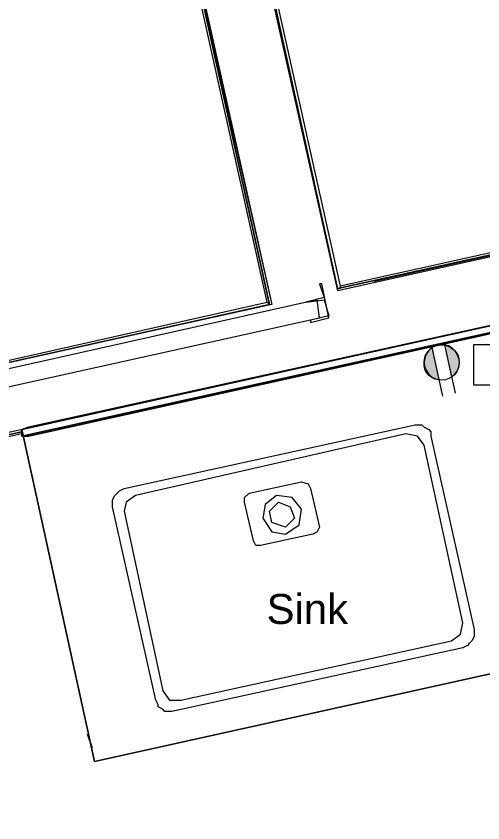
# Model space of a CAD drawing. Header units: inches. Extents: x 0.9 to 36.3, y 0.7 to 23.3.
# Drawn here: x 25.247 to 25.589, y 13.101 to 13.692 of the extents above; entities that cross this region are included whole.
import ezdxf

# ---------------------------------------------------------------- set-up
doc = ezdxf.new("R2010")
doc.units = ezdxf.units.IN
doc.layers.add('Blocks', color=7, linetype='Continuous', lineweight=5, true_color=0x9a9c7f)
doc.layers.add('PDF_Geometry', color=7, linetype='Continuous', lineweight=9, true_color=0x777777)
doc.layers.add('Numbering receptecles', color=170, linetype='Continuous', lineweight=0)
doc.layers.add('Receptacles', color=170, linetype='Continuous', lineweight=0)
doc.styles.get("Standard").update_dxf_attribs({"font": 'arial.ttf'})

msp = doc.modelspace()

# ---------------------------------------------------------------- hatches: boundary and pattern name
at = {"layer": 'Receptacles', "linetype": 'ByBlock', "transparency": 33554559}
for points in [[(25.5498, 13.42855), (25.556, 13.42582), (25.55671, 13.42598), (25.55159, 13.44911), (25.54684, 13.44358), (25.54573, 13.43848), (25.54664, 13.43271)], [(25.56582, 13.4489), (25.56049, 13.45108), (25.56561, 13.42795), (25.56632, 13.4281), (25.57043, 13.43312), (25.57162, 13.43786), (25.56969, 13.4449)]]:
    msp.add_hatch(color=256, dxfattribs=at).paths.add_polyline_path(points)

# ---------------------------------------------------------------- linework, layer by layer
at = {"layer": 'Blocks', "linetype": 'ByBlock'}
for points in [[(25.57396, 13.22946), (25.36063, 13.1828), (25.35897, 13.1828), (25.35563, 13.1828), (25.35397, 13.18446), (25.35064, 13.18613), (25.35064, 13.1878), (25.34897, 13.19113), (25.3173, 13.33279), (25.3173, 13.33612), (25.3173, 13.33779), (25.31897, 13.34112), (25.32064, 13.34279), (25.3223, 13.34446), (25.32564, 13.34612), (25.53896, 13.39279), (25.54063, 13.39279), (25.54396, 13.39279), (25.54563, 13.39112), (25.54896, 13.38946), (25.55063, 13.38779), (25.55063, 13.38446), (25.58229, 13.24279), (25.58229, 13.23946), (25.58229, 13.23779), (25.58063, 13.23446), (25.57896, 13.23279), (25.57729, 13.23113)], [(25.54563, 13.37779), (25.54063, 13.38446), (25.53229, 13.38612), (25.33397, 13.34112), (25.3273, 13.33612), (25.32564, 13.32946), (25.35397, 13.1978), (25.35897, 13.19113), (25.3673, 13.19113), (25.56563, 13.23446), (25.57229, 13.23946), (25.57396, 13.24779)], [(25.45563, 13.35112), (25.46063, 13.34946), (25.4623, 13.34612), (25.46896, 13.31779), (25.4673, 13.31446), (25.46396, 13.31279), (25.42563, 13.30446), (25.4223, 13.30446), (25.42063, 13.30779), (25.41397, 13.33612), (25.41397, 13.33946), (25.4173, 13.34279)], [(25.45563, 13.33112), (25.44896, 13.33946), (25.4373, 13.34112), (25.42897, 13.33446), (25.4273, 13.32446), (25.43397, 13.31446), (25.44396, 13.31279), (25.45396, 13.31946)], [(25.43896, 13.33612), (25.4473, 13.33279), (25.45063, 13.32446), (25.44396, 13.31779), (25.43397, 13.32112), (25.4323, 13.32946)]]:
    msp.add_lwpolyline(points, close=True, dxfattribs=at)
msp.add_lwpolyline([(25.4273, 13.32446), (25.43397, 13.31446), (25.44396, 13.31279), (25.45396, 13.31946), (25.45563, 13.33112)], dxfattribs=at)
at = {"layer": 'Numbering receptecles', "linetype": 'ByBlock', "ltscale": 0.001}
msp.add_lwpolyline([(25.58196, 13.45166), (25.61696, 13.45166), (25.61696, 13.42179), (25.58196, 13.42179)], close=True, dxfattribs=at)
at = {"layer": 'PDF_Geometry', "linetype": 'ByBlock'}
for points in [[(25.17398, 13.40612), (25.18231, 13.37446), (25.46896, 13.43779), (25.86061, 13.52445), (26.05894, 12.63782), (26.01727, 12.62949), (26.02894, 12.58115), (26.06894, 12.58949), (26.17893, 12.09617), (26.22727, 12.10617), (26.11727, 12.60115), (26.51392, 12.68948), (26.73225, 11.70452), (26.78558, 11.71619), (26.56059, 12.72448), (26.40226, 13.43445), (26.76391, 13.51445), (26.74891, 13.58445), (26.38726, 13.50278), (26.20393, 14.33442)], [(26.38226, 13.25446), (26.49892, 12.73615), (26.1056, 12.64949), (25.89895, 13.58445), (25.85061, 13.57278), (25.4823, 13.49112), (25.3373, 14.14109), (25.70395, 14.22275), (25.68395, 14.31275), (25.26397, 14.21942), (25.28397, 14.12943), (25.28897, 14.13109), (25.43397, 13.48112), (25.17064, 13.42279), (25.17231, 13.41779)], [(25.41897, 14.15942), (25.70395, 14.22275), (25.70395, 14.22109), (25.3373, 14.14109), (25.4823, 13.49112)], [(25.89728, 13.58611), (25.48396, 13.49445), (25.48396, 13.49278), (25.4823, 13.49278), (25.33897, 14.14109), (25.70395, 14.22109), (25.34064, 14.13942), (25.48396, 13.49445), (25.48396, 13.49278), (25.4823, 13.49278), (25.33897, 14.14276)], [(25.41897, 13.47778), (25.17064, 13.42279), (25.17064, 13.42445), (25.43063, 13.48278), (25.4323, 13.48112), (25.43063, 13.48278), (25.36563, 13.77611)], [(25.36063, 13.77444), (25.3673, 13.77611), (25.43397, 13.48112)], [(25.4823, 13.49278), (25.89895, 13.58445), (25.4823, 13.49278)], [(25.89895, 13.58445), (25.50896, 13.49778)], [(25.88395, 13.42112), (25.86061, 13.52445), (25.86061, 13.51945), (25.86061, 13.52445), (25.86061, 13.51945), (25.86061, 13.52445), (25.88228, 13.42112), (25.86061, 13.52445), (25.25064, 13.38946), (25.30397, 13.14613), (25.25064, 13.38946), (25.25564, 13.39112), (25.85395, 13.52278), (25.46896, 13.43779)], [(25.17398, 13.40612), (24.97898, 13.36279), (25.46896, 13.47112), (25.4673, 13.48445), (24.97565, 13.37446), (24.97898, 13.36279), (24.97565, 13.37446), (25.17231, 13.41779)], [(25.17064, 13.42279), (25.4323, 13.48112), (25.17064, 13.42279)], [(25.25064, 13.38612), (25.18231, 13.37112), (25.18231, 13.37279), (25.25064, 13.38779), (25.18231, 13.37279), (25.18231, 13.37446), (25.23564, 13.38612)], [(25.25064, 13.38946), (25.25064, 13.38446), (25.25064, 13.38946)], [(25.25564, 13.38446), (25.25064, 13.38446), (25.25564, 13.38446)], [(25.29897, 13.16613), (25.3023, 13.15613), (25.29897, 13.16613)]]:
    msp.add_lwpolyline(points, dxfattribs=at)
for points in [[(25.4323, 13.48112), (25.3673, 13.77611)], [(25.25564, 13.39112), (25.25064, 13.38946), (25.86061, 13.52445), (25.85395, 13.52278)], [(25.46896, 13.43779), (25.85395, 13.52278), (25.86061, 13.52445)], [(25.25564, 13.38446), (25.25064, 13.38446), (25.86061, 13.51945), (25.85561, 13.51778), (25.25564, 13.38446), (25.85561, 13.51778), (25.86061, 13.51945), (25.25064, 13.38446)], [(25.47563, 13.47279), (25.4623, 13.46945), (25.4623, 13.46779), (25.47563, 13.47112), (25.47063, 13.49612), (25.46896, 13.49612), (25.4723, 13.48612), (25.45896, 13.48278), (25.4723, 13.48445)], [(25.25064, 13.38446), (25.25064, 13.38946)], [(25.25064, 13.38446), (25.25064, 13.38946)], [(25.89561, 13.36112), (25.91395, 13.28113), (25.30397, 13.14613), (25.91395, 13.28113)]]:
    msp.add_lwpolyline(points, close=True, dxfattribs=at)
at = {"layer": 'Receptacles', "linetype": 'ByBlock'}
for points in [[(25.55151, 13.44946), (25.54898, 13.44741), (25.54732, 13.4448), (25.54609, 13.44192), (25.54565, 13.43884), (25.54593, 13.43591), (25.54699, 13.43279), (25.54869, 13.43018), (25.55102, 13.42808), (25.55355, 13.42677), (25.55671, 13.42598)], [(25.56041, 13.45143), (25.56561, 13.42795), (25.56814, 13.43), (25.56988, 13.43225), (25.57111, 13.43514), (25.57155, 13.43822), (25.57119, 13.4415), (25.57021, 13.44427), (25.56851, 13.44688), (25.56618, 13.44898), (25.56357, 13.45064)]]:
    msp.add_lwpolyline(points, close=True, dxfattribs=at)
for points in [[(25.55939, 13.41388), (25.55151, 13.44946)], [(25.56864, 13.41593), (25.56077, 13.45151)]]:
    msp.add_lwpolyline(points, dxfattribs=at)
msp.add_arc((25.5584, 13.43835), 0.01307, 102.23744, 192.7169, dxfattribs=at)
for points in [[(25.55563, 13.45112), (25.56274, 13.45269), (25.56934, 13.44818), (25.57092, 13.44107)], [(25.57092, 13.44107), (25.57249, 13.43395), (25.56833, 13.42743), (25.56122, 13.42586)], [(25.56122, 13.42586), (25.5541, 13.42428), (25.54723, 13.42836), (25.54565, 13.43548)]]:
    msp.add_open_spline(points, degree=3, dxfattribs=at)

# ---------------------------------------------------------------- texts
at = {"layer": 'Blocks', "linetype": 'ByBlock'}
msp.add_text('Sink', height=0.021978, dxfattribs=at).set_placement((25.43013, 13.24687))

doc.saveas('drawing.dxf')
